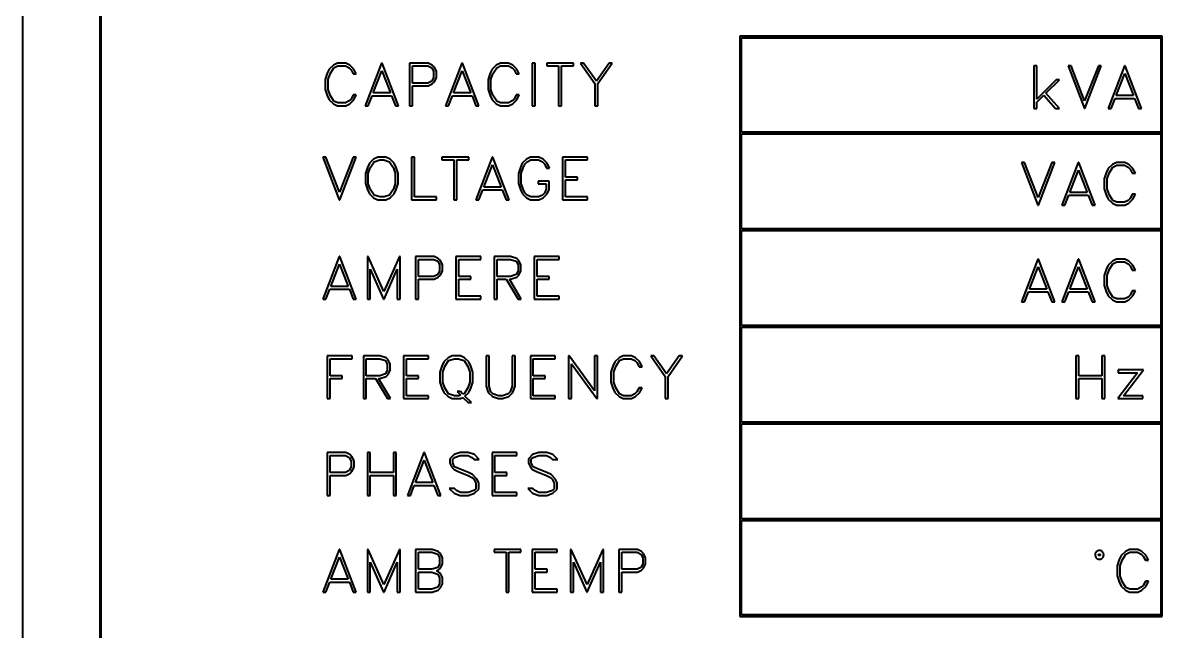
# Model space of a CAD drawing. Header units: millimetres. Extents: x 0 to 5945, y 0 to 4205.
# Drawn here: x 4812.4 to 4886.4, y 2011.7 to 2051.3 of the extents above; entities that cross this region are included whole.
import ezdxf

# ---------------------------------------------------------------- set-up
doc = ezdxf.new("R2010")
doc.units = ezdxf.units.MM
doc.header["$LTSCALE"] = 5
doc.layers.add('가시적인 것(ISO)', color=3, linetype='Continuous', lineweight=40)

msp = doc.modelspace()

# ---------------------------------------------------------------- linework, layer by layer
at = {"layer": '가시적인 것(ISO)'}
for p, q in [((4812.374, 1972.126), (4812.374, 2092.126)), ((4817.374, 2083.731), (4817.374, 1980.521)), ((4817.474, 1980.62), (4817.474, 2083.632)), ((4858.986, 2050.375), (4858.986, 2012.654)), ((4886.439, 2050.375), (4858.986, 2050.375)), ((4859.086, 2044.138), (4859.086, 2050.275)), ((4859.086, 2050.275), (4886.339, 2050.275)), ((4886.339, 2050.275), (4886.339, 2044.138)), ((4886.439, 2012.654), (4886.439, 2050.375)), ((4832.829, 2048.631), (4832.56, 2048.497)), ((4833.363, 2048.631), (4832.829, 2048.631)), ((4833.634, 2048.497), (4833.363, 2048.631)), ((4835.695, 2048.631), (4834.631, 2045.849)), ((4835.734, 2048.631), (4835.695, 2048.631)), ((4836.795, 2045.849), (4835.734, 2048.631)), ((4838.723, 2048.631), (4837.52, 2048.631)), ((4837.52, 2048.631), (4837.52, 2045.849)), ((4838.995, 2048.497), (4838.723, 2048.631)), ((4840.923, 2048.631), (4839.86, 2045.849)), ((4840.962, 2048.631), (4840.923, 2048.631)), ((4842.024, 2045.849), (4840.962, 2048.631)), ((4843.419, 2048.631), (4843.15, 2048.497)), ((4843.952, 2048.631), (4843.419, 2048.631)), ((4844.224, 2048.497), (4843.952, 2048.631)), ((4845.684, 2048.631), (4845.495, 2048.631)), ((4845.495, 2048.631), (4845.495, 2045.849)), ((4845.684, 2045.849), (4845.684, 2048.631)), ((4848.171, 2048.631), (4846.429, 2048.631)), ((4846.429, 2048.631), (4846.429, 2048.442)), ((4848.171, 2048.442), (4848.171, 2048.631)), ((4848.829, 2048.631), (4848.627, 2048.631)), ((4848.627, 2048.631), (4849.561, 2047.293)), ((4849.657, 2047.451), (4848.829, 2048.631)), ((4850.483, 2048.631), (4849.657, 2047.451)), ((4849.75, 2047.293), (4850.685, 2048.631)), ((4850.685, 2048.631), (4850.483, 2048.631)), ((4832.164, 2047.964), (4832.029, 2047.567)), ((4832.293, 2048.233), (4832.164, 2047.964)), ((4832.218, 2047.56), (4832.345, 2047.938)), ((4832.56, 2048.497), (4832.293, 2048.233)), ((4832.345, 2047.938), (4832.596, 2048.321)), ((4832.596, 2048.321), (4832.845, 2048.442)), ((4832.845, 2048.442), (4833.35, 2048.442)), ((4833.35, 2048.442), (4833.595, 2048.316)), ((4833.595, 2048.316), (4833.72, 2048.194)), ((4833.901, 2048.23), (4833.634, 2048.497)), ((4833.72, 2048.194), (4833.857, 2047.922)), ((4833.857, 2047.922), (4834.054, 2047.922)), ((4834.054, 2047.922), (4833.901, 2048.23)), ((4835.151, 2046.685), (4835.713, 2048.129)), ((4835.713, 2048.129), (4836.275, 2046.685)), ((4837.709, 2047.335), (4837.709, 2048.442)), ((4837.709, 2048.442), (4838.708, 2048.442)), ((4838.708, 2048.442), (4838.954, 2048.321)), ((4838.954, 2048.321), (4839.075, 2048.075)), ((4839.132, 2048.362), (4838.995, 2048.497)), ((4839.075, 2048.075), (4839.075, 2047.702)), ((4839.264, 2048.09), (4839.132, 2048.362)), ((4839.264, 2047.687), (4839.264, 2048.09)), ((4840.38, 2046.685), (4840.942, 2048.129)), ((4840.942, 2048.129), (4841.503, 2046.685)), ((4842.754, 2047.964), (4842.619, 2047.567)), ((4842.883, 2048.233), (4842.754, 2047.964)), ((4842.808, 2047.56), (4842.935, 2047.938)), ((4843.15, 2048.497), (4842.883, 2048.233)), ((4842.935, 2047.938), (4843.186, 2048.321)), ((4843.186, 2048.321), (4843.434, 2048.442)), ((4843.434, 2048.442), (4843.939, 2048.442)), ((4843.939, 2048.442), (4844.185, 2048.316)), ((4844.185, 2048.316), (4844.309, 2048.194)), ((4844.49, 2048.23), (4844.224, 2048.497)), ((4844.309, 2048.194), (4844.446, 2047.922)), ((4844.446, 2047.922), (4844.643, 2047.922)), ((4844.643, 2047.922), (4844.49, 2048.23)), ((4846.429, 2048.442), (4847.206, 2048.442)), ((4847.206, 2048.442), (4847.206, 2045.849)), ((4847.395, 2045.849), (4847.395, 2048.442)), ((4847.395, 2048.442), (4848.171, 2048.442)), ((4878.292, 2048.458), (4878.103, 2048.458)), ((4878.103, 2048.458), (4878.103, 2045.676)), ((4878.292, 2046.294), (4878.292, 2048.458)), ((4880.51, 2048.458), (4880.316, 2048.458)), ((4880.316, 2048.458), (4881.38, 2045.676)), ((4881.398, 2046.175), (4880.51, 2048.458)), ((4882.288, 2048.458), (4881.398, 2046.175)), ((4881.419, 2045.676), (4882.48, 2048.458)), ((4882.48, 2048.458), (4882.288, 2048.458)), ((4883.994, 2048.458), (4882.93, 2045.676)), ((4883.451, 2046.512), (4884.012, 2047.956)), ((4884.033, 2048.458), (4883.994, 2048.458)), ((4884.012, 2047.956), (4884.574, 2046.512)), ((4885.094, 2045.676), (4884.033, 2048.458)), ((4832.029, 2047.567), (4832.029, 2046.913)), ((4832.218, 2046.92), (4832.218, 2047.56)), ((4838.708, 2047.335), (4837.709, 2047.335)), ((4838.954, 2047.456), (4838.708, 2047.335)), ((4838.723, 2047.146), (4838.995, 2047.28)), ((4839.075, 2047.702), (4838.954, 2047.456)), ((4838.995, 2047.28), (4839.132, 2047.415)), ((4839.132, 2047.415), (4839.264, 2047.687)), ((4842.619, 2047.567), (4842.619, 2046.913)), ((4842.808, 2046.92), (4842.808, 2047.56)), ((4849.561, 2047.293), (4849.561, 2045.849)), ((4849.75, 2045.849), (4849.75, 2047.293)), ((4879.547, 2047.55), (4878.292, 2046.294)), ((4878.882, 2046.672), (4879.759, 2047.55)), ((4879.759, 2047.55), (4879.547, 2047.55)), ((4832.029, 2046.913), (4832.164, 2046.517)), ((4832.164, 2046.517), (4832.293, 2046.247)), ((4832.345, 2046.542), (4832.218, 2046.92)), ((4832.596, 2046.162), (4832.345, 2046.542)), ((4833.857, 2046.558), (4833.72, 2046.286)), ((4834.054, 2046.558), (4833.857, 2046.558)), ((4833.901, 2046.25), (4834.054, 2046.558)), ((4834.825, 2045.849), (4835.081, 2046.496)), ((4835.081, 2046.496), (4836.347, 2046.496)), ((4836.275, 2046.685), (4835.151, 2046.685)), ((4836.347, 2046.496), (4836.603, 2045.849)), ((4837.709, 2045.849), (4837.709, 2047.146)), ((4837.709, 2047.146), (4838.723, 2047.146)), ((4840.054, 2045.849), (4840.31, 2046.496)), ((4840.31, 2046.496), (4841.576, 2046.496)), ((4841.503, 2046.685), (4840.38, 2046.685)), ((4841.576, 2046.496), (4841.832, 2045.849)), ((4842.619, 2046.913), (4842.754, 2046.517)), ((4842.754, 2046.517), (4842.883, 2046.247)), ((4842.935, 2046.542), (4842.808, 2046.92)), ((4843.186, 2046.162), (4842.935, 2046.542)), ((4844.446, 2046.558), (4844.309, 2046.286)), ((4844.643, 2046.558), (4844.446, 2046.558)), ((4844.49, 2046.25), (4844.643, 2046.558)), ((4878.292, 2046.082), (4878.75, 2046.543)), ((4878.75, 2046.543), (4879.503, 2045.676)), ((4879.754, 2045.676), (4878.882, 2046.672)), ((4884.574, 2046.512), (4883.451, 2046.512)), ((4832.293, 2046.247), (4832.56, 2045.983)), ((4832.56, 2045.983), (4832.829, 2045.849)), ((4832.845, 2046.038), (4832.596, 2046.162)), ((4832.829, 2045.849), (4833.363, 2045.849)), ((4833.35, 2046.038), (4832.845, 2046.038)), ((4833.595, 2046.165), (4833.35, 2046.038)), ((4833.363, 2045.849), (4833.634, 2045.983)), ((4833.72, 2046.286), (4833.595, 2046.165)), ((4833.634, 2045.983), (4833.901, 2046.25)), ((4834.631, 2045.849), (4834.825, 2045.849)), ((4836.603, 2045.849), (4836.795, 2045.849)), ((4837.52, 2045.849), (4837.709, 2045.849)), ((4839.86, 2045.849), (4840.054, 2045.849)), ((4841.832, 2045.849), (4842.024, 2045.849)), ((4842.883, 2046.247), (4843.15, 2045.983)), ((4843.15, 2045.983), (4843.419, 2045.849)), ((4843.434, 2046.038), (4843.186, 2046.162)), ((4843.419, 2045.849), (4843.952, 2045.849)), ((4843.939, 2046.038), (4843.434, 2046.038)), ((4844.185, 2046.165), (4843.939, 2046.038)), ((4843.952, 2045.849), (4844.224, 2045.983)), ((4844.309, 2046.286), (4844.185, 2046.165)), ((4844.224, 2045.983), (4844.49, 2046.25)), ((4845.495, 2045.849), (4845.684, 2045.849)), ((4847.206, 2045.849), (4847.395, 2045.849)), ((4849.561, 2045.849), (4849.75, 2045.849)), ((4878.103, 2045.676), (4878.292, 2045.676)), ((4878.292, 2045.676), (4878.292, 2046.082)), ((4879.503, 2045.676), (4879.754, 2045.676)), ((4881.38, 2045.676), (4881.419, 2045.676)), ((4882.93, 2045.676), (4883.124, 2045.676)), ((4883.124, 2045.676), (4883.381, 2046.323)), ((4883.381, 2046.323), (4884.646, 2046.323)), ((4884.646, 2046.323), (4884.903, 2045.676)), ((4884.903, 2045.676), (4885.094, 2045.676)), ((4886.339, 2044.138), (4859.086, 2044.138)), ((4859.086, 2037.851), (4859.086, 2044.038)), ((4859.086, 2044.038), (4886.339, 2044.038)), ((4886.339, 2044.038), (4886.339, 2037.851)), ((4832.079, 2042.517), (4831.885, 2042.517)), ((4831.885, 2042.517), (4832.948, 2039.735)), ((4832.966, 2040.234), (4832.079, 2042.517)), ((4833.857, 2042.517), (4832.966, 2040.234)), ((4832.987, 2039.735), (4834.048, 2042.517)), ((4834.048, 2042.517), (4833.857, 2042.517)), ((4834.905, 2042.119), (4834.778, 2041.85)), ((4835.174, 2042.383), (4834.905, 2042.119)), ((4834.96, 2041.824), (4835.211, 2042.202)), ((4835.444, 2042.517), (4835.174, 2042.383)), ((4835.211, 2042.202), (4835.586, 2042.329)), ((4835.977, 2042.517), (4835.444, 2042.517)), ((4835.586, 2042.329), (4835.837, 2042.329)), ((4835.837, 2042.329), (4836.212, 2042.202)), ((4836.249, 2042.383), (4835.977, 2042.517)), ((4836.212, 2042.202), (4836.466, 2041.824)), ((4836.515, 2042.119), (4836.249, 2042.383)), ((4836.645, 2041.85), (4836.515, 2042.119)), ((4837.838, 2042.517), (4837.649, 2042.517)), ((4837.649, 2042.517), (4837.649, 2039.735)), ((4837.838, 2039.924), (4837.838, 2042.517)), ((4841.361, 2042.517), (4839.619, 2042.517)), ((4839.619, 2042.517), (4839.619, 2042.329)), ((4839.619, 2042.329), (4840.395, 2042.329)), ((4840.395, 2042.329), (4840.395, 2039.735)), ((4840.584, 2039.735), (4840.584, 2042.329)), ((4840.584, 2042.329), (4841.361, 2042.329)), ((4841.361, 2042.329), (4841.361, 2042.517)), ((4842.891, 2042.517), (4841.827, 2039.735)), ((4842.347, 2040.571), (4842.909, 2042.015)), ((4842.93, 2042.517), (4842.891, 2042.517)), ((4842.909, 2042.015), (4843.471, 2040.571)), ((4843.991, 2039.735), (4842.93, 2042.517)), ((4844.827, 2042.119), (4844.721, 2041.85)), ((4845.117, 2042.383), (4844.827, 2042.119)), ((4844.902, 2041.829), (4845.031, 2042.08)), ((4845.031, 2042.08), (4845.153, 2042.202)), ((4845.386, 2042.517), (4845.117, 2042.383)), ((4845.153, 2042.202), (4845.402, 2042.329)), ((4845.919, 2042.517), (4845.386, 2042.517)), ((4845.402, 2042.329), (4845.906, 2042.329)), ((4845.906, 2042.329), (4846.152, 2042.202)), ((4846.191, 2042.383), (4845.919, 2042.517)), ((4846.152, 2042.202), (4846.276, 2042.08)), ((4846.458, 2042.116), (4846.191, 2042.383)), ((4846.276, 2042.08), (4846.414, 2041.808)), ((4846.61, 2041.808), (4846.458, 2042.116)), ((4847.462, 2042.517), (4847.462, 2039.735)), ((4849.077, 2042.517), (4847.462, 2042.517)), ((4847.651, 2041.221), (4847.651, 2042.329)), ((4847.651, 2042.329), (4849.077, 2042.329)), ((4849.077, 2042.329), (4849.077, 2042.517)), ((4877.488, 2042.172), (4877.294, 2042.172)), ((4877.294, 2042.172), (4878.358, 2039.389)), ((4878.376, 2039.889), (4877.488, 2042.172)), ((4879.267, 2042.172), (4878.376, 2039.889)), ((4878.397, 2039.389), (4879.458, 2042.172)), ((4879.458, 2042.172), (4879.267, 2042.172)), ((4880.973, 2042.172), (4879.909, 2039.389)), ((4881.011, 2042.172), (4880.973, 2042.172)), ((4882.073, 2039.389), (4881.011, 2042.172)), ((4883.199, 2042.037), (4882.932, 2041.773)), ((4883.468, 2042.172), (4883.199, 2042.037)), ((4883.235, 2041.861), (4883.483, 2041.983)), ((4884.001, 2042.172), (4883.468, 2042.172)), ((4883.483, 2041.983), (4883.988, 2041.983)), ((4883.988, 2041.983), (4884.234, 2041.856)), ((4884.273, 2042.037), (4884.001, 2042.172)), ((4884.539, 2041.77), (4884.273, 2042.037)), ((4834.778, 2041.85), (4834.644, 2041.454)), ((4834.644, 2041.454), (4834.644, 2040.799)), ((4834.833, 2041.446), (4834.96, 2041.824)), ((4834.833, 2040.806), (4834.833, 2041.446)), ((4836.466, 2041.824), (4836.59, 2041.446)), ((4836.59, 2041.446), (4836.59, 2040.806)), ((4836.779, 2041.454), (4836.645, 2041.85)), ((4836.779, 2040.799), (4836.779, 2041.454)), ((4844.721, 2041.85), (4844.586, 2041.454)), ((4844.586, 2041.454), (4844.586, 2040.799)), ((4844.775, 2041.446), (4844.902, 2041.829)), ((4844.775, 2040.806), (4844.775, 2041.446)), ((4846.414, 2041.808), (4846.61, 2041.808)), ((4880.429, 2040.225), (4880.991, 2041.669)), ((4880.991, 2041.669), (4881.552, 2040.225)), ((4882.803, 2041.504), (4882.668, 2041.108)), ((4882.932, 2041.773), (4882.803, 2041.504)), ((4882.857, 2041.1), (4882.984, 2041.478)), ((4882.984, 2041.478), (4883.235, 2041.861)), ((4884.234, 2041.856), (4884.358, 2041.734)), ((4884.358, 2041.734), (4884.495, 2041.462)), ((4884.495, 2041.462), (4884.692, 2041.462)), ((4884.692, 2041.462), (4884.539, 2041.77)), ((4834.644, 2040.799), (4834.778, 2040.403)), ((4834.96, 2040.429), (4834.833, 2040.806)), ((4836.59, 2040.806), (4836.466, 2040.429)), ((4836.645, 2040.403), (4836.779, 2040.799)), ((4843.471, 2040.571), (4842.347, 2040.571)), ((4844.586, 2040.799), (4844.721, 2040.403)), ((4844.902, 2040.423), (4844.775, 2040.806)), ((4846.592, 2040.962), (4845.883, 2040.962)), ((4845.883, 2040.962), (4845.883, 2040.773)), ((4845.883, 2040.773), (4846.403, 2040.773)), ((4846.403, 2040.773), (4846.403, 2040.421)), ((4846.592, 2040.405), (4846.592, 2040.962)), ((4848.427, 2041.221), (4847.651, 2041.221)), ((4847.651, 2039.924), (4847.651, 2041.032)), ((4847.651, 2041.032), (4848.427, 2041.032)), ((4848.427, 2041.032), (4848.427, 2041.221)), ((4882.668, 2041.108), (4882.668, 2040.453)), ((4882.857, 2040.461), (4882.857, 2041.1)), ((4834.778, 2040.403), (4834.905, 2040.133)), ((4834.905, 2040.133), (4835.174, 2039.869)), ((4835.211, 2040.051), (4834.96, 2040.429)), ((4835.174, 2039.869), (4835.444, 2039.735)), ((4835.586, 2039.924), (4835.211, 2040.051)), ((4835.868, 2039.924), (4835.586, 2039.924)), ((4836.212, 2040.051), (4835.868, 2039.924)), ((4835.977, 2039.735), (4836.249, 2039.869)), ((4836.466, 2040.429), (4836.212, 2040.051)), ((4836.249, 2039.869), (4836.515, 2040.133)), ((4836.515, 2040.133), (4836.645, 2040.403)), ((4839.264, 2039.924), (4837.838, 2039.924)), ((4839.264, 2039.735), (4839.264, 2039.924)), ((4842.021, 2039.735), (4842.277, 2040.382)), ((4842.277, 2040.382), (4843.543, 2040.382)), ((4843.543, 2040.382), (4843.799, 2039.735)), ((4844.721, 2040.403), (4844.848, 2040.133)), ((4844.848, 2040.133), (4845.117, 2039.869)), ((4845.031, 2040.172), (4844.902, 2040.423)), ((4845.153, 2040.051), (4845.031, 2040.172)), ((4845.117, 2039.869), (4845.386, 2039.735)), ((4845.404, 2039.924), (4845.153, 2040.051)), ((4845.906, 2039.924), (4845.404, 2039.924)), ((4846.155, 2040.051), (4845.906, 2039.924)), ((4845.922, 2039.735), (4846.191, 2039.869)), ((4846.276, 2040.175), (4846.155, 2040.051)), ((4846.191, 2039.869), (4846.458, 2040.136)), ((4846.403, 2040.421), (4846.276, 2040.175)), ((4846.458, 2040.136), (4846.592, 2040.405)), ((4849.077, 2039.924), (4847.651, 2039.924)), ((4849.077, 2039.735), (4849.077, 2039.924)), ((4880.103, 2039.389), (4880.359, 2040.036)), ((4880.359, 2040.036), (4881.625, 2040.036)), ((4881.552, 2040.225), (4880.429, 2040.225)), ((4881.625, 2040.036), (4881.881, 2039.389)), ((4882.668, 2040.453), (4882.803, 2040.057)), ((4882.803, 2040.057), (4882.932, 2039.788)), ((4882.984, 2040.083), (4882.857, 2040.461)), ((4882.932, 2039.788), (4883.199, 2039.524)), ((4883.235, 2039.702), (4882.984, 2040.083)), ((4884.358, 2039.826), (4884.234, 2039.705)), ((4884.273, 2039.524), (4884.539, 2039.79)), ((4884.495, 2040.098), (4884.358, 2039.826)), ((4884.692, 2040.098), (4884.495, 2040.098)), ((4884.539, 2039.79), (4884.692, 2040.098)), ((4832.948, 2039.735), (4832.987, 2039.735)), ((4835.444, 2039.735), (4835.977, 2039.735)), ((4837.649, 2039.735), (4839.264, 2039.735)), ((4840.395, 2039.735), (4840.584, 2039.735)), ((4841.827, 2039.735), (4842.021, 2039.735)), ((4843.799, 2039.735), (4843.991, 2039.735)), ((4845.386, 2039.735), (4845.922, 2039.735)), ((4847.462, 2039.735), (4849.077, 2039.735)), ((4878.358, 2039.389), (4878.397, 2039.389)), ((4879.909, 2039.389), (4880.103, 2039.389)), ((4881.881, 2039.389), (4882.073, 2039.389)), ((4883.199, 2039.524), (4883.468, 2039.389)), ((4883.483, 2039.578), (4883.235, 2039.702)), ((4883.468, 2039.389), (4884.001, 2039.389)), ((4883.988, 2039.578), (4883.483, 2039.578)), ((4884.234, 2039.705), (4883.988, 2039.578)), ((4884.001, 2039.389), (4884.273, 2039.524)), ((4886.339, 2037.851), (4859.086, 2037.851)), ((4859.086, 2031.565), (4859.086, 2037.751)), ((4859.086, 2037.751), (4886.339, 2037.751)), ((4886.339, 2037.751), (4886.339, 2031.565)), ((4832.948, 2036.058), (4831.885, 2033.275)), ((4832.987, 2036.058), (4832.948, 2036.058)), ((4834.048, 2033.275), (4832.987, 2036.058)), ((4834.773, 2036.058), (4834.773, 2033.275)), ((4834.82, 2036.058), (4834.773, 2036.058)), ((4835.842, 2033.767), (4834.82, 2036.058)), ((4836.862, 2036.058), (4835.842, 2033.767)), ((4836.909, 2036.058), (4836.862, 2036.058)), ((4836.909, 2033.275), (4836.909, 2036.058)), ((4839.112, 2036.058), (4837.908, 2036.058)), ((4837.908, 2036.058), (4837.908, 2033.275)), ((4839.383, 2035.923), (4839.112, 2036.058)), ((4840.522, 2036.058), (4840.522, 2033.275)), ((4842.137, 2036.058), (4840.522, 2036.058)), ((4842.137, 2035.869), (4842.137, 2036.058)), ((4844.081, 2036.058), (4843.01, 2036.058)), ((4843.01, 2036.058), (4843.01, 2033.275)), ((4844.48, 2035.923), (4844.081, 2036.058)), ((4847.239, 2036.058), (4845.624, 2036.058)), ((4845.624, 2036.058), (4845.624, 2033.275)), ((4847.239, 2035.869), (4847.239, 2036.058)), ((4832.405, 2034.111), (4832.966, 2035.556)), ((4832.966, 2035.556), (4833.528, 2034.111)), ((4838.097, 2034.761), (4838.097, 2035.869)), ((4838.097, 2035.869), (4839.096, 2035.869)), ((4839.096, 2035.869), (4839.342, 2035.747)), ((4839.342, 2035.747), (4839.464, 2035.501)), ((4839.521, 2035.788), (4839.383, 2035.923)), ((4839.464, 2035.501), (4839.464, 2035.128)), ((4839.653, 2035.517), (4839.521, 2035.788)), ((4839.653, 2035.113), (4839.653, 2035.517)), ((4840.711, 2034.761), (4840.711, 2035.869)), ((4840.711, 2035.869), (4842.137, 2035.869)), ((4843.199, 2035.869), (4844.071, 2035.869)), ((4843.199, 2034.761), (4843.199, 2035.869)), ((4844.071, 2035.869), (4844.444, 2035.742)), ((4844.444, 2035.742), (4844.565, 2035.501)), ((4844.622, 2035.788), (4844.48, 2035.923)), ((4844.565, 2035.501), (4844.565, 2035.128)), ((4844.754, 2035.517), (4844.622, 2035.788)), ((4844.754, 2035.113), (4844.754, 2035.517)), ((4845.813, 2034.761), (4845.813, 2035.869)), ((4845.813, 2035.869), (4847.239, 2035.869)), ((4878.358, 2035.885), (4877.294, 2033.102)), ((4877.815, 2033.938), (4878.376, 2035.383)), ((4878.397, 2035.885), (4878.358, 2035.885)), ((4878.376, 2035.383), (4878.938, 2033.938)), ((4879.458, 2033.102), (4878.397, 2035.885)), ((4880.973, 2035.885), (4879.909, 2033.102)), ((4880.429, 2033.938), (4880.991, 2035.383)), ((4881.011, 2035.885), (4880.973, 2035.885)), ((4880.991, 2035.383), (4881.552, 2033.938)), ((4882.073, 2033.102), (4881.011, 2035.885)), ((4882.932, 2035.486), (4882.803, 2035.217)), ((4883.199, 2035.75), (4882.932, 2035.486)), ((4882.984, 2035.191), (4883.235, 2035.574)), ((4883.468, 2035.885), (4883.199, 2035.75)), ((4883.235, 2035.574), (4883.483, 2035.696)), ((4884.001, 2035.885), (4883.468, 2035.885)), ((4883.483, 2035.696), (4883.988, 2035.696)), ((4883.988, 2035.696), (4884.234, 2035.569)), ((4884.273, 2035.75), (4884.001, 2035.885)), ((4884.234, 2035.569), (4884.358, 2035.447)), ((4884.539, 2035.483), (4884.273, 2035.75)), ((4884.358, 2035.447), (4884.495, 2035.175)), ((4884.692, 2035.175), (4884.539, 2035.483)), ((4834.962, 2033.275), (4834.962, 2035.237)), ((4834.962, 2035.237), (4835.822, 2033.275)), ((4835.86, 2033.275), (4836.72, 2035.237)), ((4836.72, 2035.237), (4836.72, 2033.275)), ((4839.096, 2034.761), (4838.097, 2034.761)), ((4838.097, 2033.275), (4838.097, 2034.572)), ((4838.097, 2034.572), (4839.112, 2034.572)), ((4839.342, 2034.883), (4839.096, 2034.761)), ((4839.112, 2034.572), (4839.383, 2034.706)), ((4839.464, 2035.128), (4839.342, 2034.883)), ((4839.383, 2034.706), (4839.521, 2034.841)), ((4839.521, 2034.841), (4839.653, 2035.113)), ((4841.488, 2034.761), (4840.711, 2034.761)), ((4840.711, 2033.464), (4840.711, 2034.572)), ((4840.711, 2034.572), (4841.488, 2034.572)), ((4841.488, 2034.572), (4841.488, 2034.761)), ((4844.071, 2034.761), (4843.199, 2034.761)), ((4843.199, 2033.275), (4843.199, 2034.572)), ((4843.199, 2034.572), (4843.799, 2034.572)), ((4843.799, 2034.572), (4844.578, 2033.275)), ((4844.778, 2033.275), (4844.001, 2034.572)), ((4844.001, 2034.572), (4844.081, 2034.572)), ((4844.444, 2034.888), (4844.071, 2034.761)), ((4844.081, 2034.572), (4844.48, 2034.706)), ((4844.565, 2035.128), (4844.444, 2034.888)), ((4844.48, 2034.706), (4844.622, 2034.841)), ((4844.622, 2034.841), (4844.754, 2035.113)), ((4846.59, 2034.761), (4845.813, 2034.761)), ((4845.813, 2033.464), (4845.813, 2034.572)), ((4845.813, 2034.572), (4846.59, 2034.572)), ((4846.59, 2034.572), (4846.59, 2034.761)), ((4882.803, 2035.217), (4882.668, 2034.821)), ((4882.668, 2034.821), (4882.668, 2034.166)), ((4882.857, 2034.813), (4882.984, 2035.191)), ((4882.857, 2034.174), (4882.857, 2034.813)), ((4884.495, 2035.175), (4884.692, 2035.175)), ((4832.079, 2033.275), (4832.335, 2033.922)), ((4832.335, 2033.922), (4833.601, 2033.922)), ((4833.528, 2034.111), (4832.405, 2034.111)), ((4833.601, 2033.922), (4833.857, 2033.275)), ((4878.938, 2033.938), (4877.815, 2033.938)), ((4881.552, 2033.938), (4880.429, 2033.938)), ((4882.668, 2034.166), (4882.803, 2033.77)), ((4882.984, 2033.796), (4882.857, 2034.174)), ((4831.885, 2033.275), (4832.079, 2033.275)), ((4833.857, 2033.275), (4834.048, 2033.275)), ((4834.773, 2033.275), (4834.962, 2033.275)), ((4835.822, 2033.275), (4835.86, 2033.275)), ((4836.72, 2033.275), (4836.909, 2033.275)), ((4837.908, 2033.275), (4838.097, 2033.275)), ((4840.522, 2033.275), (4842.137, 2033.275)), ((4842.137, 2033.464), (4840.711, 2033.464)), ((4842.137, 2033.275), (4842.137, 2033.464)), ((4843.01, 2033.275), (4843.199, 2033.275)), ((4844.578, 2033.275), (4844.778, 2033.275)), ((4845.624, 2033.275), (4847.239, 2033.275)), ((4847.239, 2033.464), (4845.813, 2033.464)), ((4847.239, 2033.275), (4847.239, 2033.464)), ((4877.294, 2033.102), (4877.488, 2033.102)), ((4877.488, 2033.102), (4877.745, 2033.749)), ((4877.745, 2033.749), (4879.01, 2033.749)), ((4879.01, 2033.749), (4879.267, 2033.102)), ((4879.267, 2033.102), (4879.458, 2033.102)), ((4879.909, 2033.102), (4880.103, 2033.102)), ((4880.103, 2033.102), (4880.359, 2033.749)), ((4880.359, 2033.749), (4881.625, 2033.749)), ((4881.625, 2033.749), (4881.881, 2033.102)), ((4881.881, 2033.102), (4882.073, 2033.102)), ((4882.803, 2033.77), (4882.932, 2033.501)), ((4882.932, 2033.501), (4883.199, 2033.237)), ((4883.235, 2033.415), (4882.984, 2033.796)), ((4883.199, 2033.237), (4883.468, 2033.102)), ((4883.483, 2033.291), (4883.235, 2033.415)), ((4883.468, 2033.102), (4884.001, 2033.102)), ((4883.988, 2033.291), (4883.483, 2033.291)), ((4884.234, 2033.418), (4883.988, 2033.291)), ((4884.001, 2033.102), (4884.273, 2033.237)), ((4884.358, 2033.54), (4884.234, 2033.418)), ((4884.273, 2033.237), (4884.539, 2033.503)), ((4884.495, 2033.811), (4884.358, 2033.54)), ((4884.692, 2033.811), (4884.495, 2033.811)), ((4884.539, 2033.503), (4884.692, 2033.811)), ((4886.339, 2031.565), (4859.086, 2031.565)), ((4859.086, 2025.278), (4859.086, 2031.465)), ((4859.086, 2031.465), (4886.339, 2031.465)), ((4886.339, 2031.465), (4886.339, 2025.278)), ((4833.774, 2029.598), (4832.159, 2029.598)), ((4832.159, 2029.598), (4832.159, 2026.815)), ((4832.348, 2028.301), (4832.348, 2029.409)), ((4832.348, 2029.409), (4833.774, 2029.409)), ((4833.774, 2029.409), (4833.774, 2029.598)), ((4835.586, 2029.598), (4834.514, 2029.598)), ((4834.514, 2029.598), (4834.514, 2026.815)), ((4834.703, 2029.409), (4835.576, 2029.409)), ((4834.703, 2028.301), (4834.703, 2029.409)), ((4835.576, 2029.409), (4835.948, 2029.282)), ((4835.985, 2029.463), (4835.586, 2029.598)), ((4836.127, 2029.329), (4835.985, 2029.463)), ((4838.744, 2029.598), (4837.129, 2029.598)), ((4837.129, 2029.598), (4837.129, 2026.815)), ((4837.318, 2028.301), (4837.318, 2029.409)), ((4837.318, 2029.409), (4838.744, 2029.409)), ((4838.744, 2029.409), (4838.744, 2029.598)), ((4840.018, 2029.463), (4839.748, 2029.199)), ((4840.287, 2029.598), (4840.018, 2029.463)), ((4840.054, 2029.282), (4840.429, 2029.409)), ((4840.82, 2029.598), (4840.287, 2029.598)), ((4840.429, 2029.409), (4840.68, 2029.409)), ((4840.68, 2029.409), (4841.056, 2029.282)), ((4841.092, 2029.463), (4840.82, 2029.598)), ((4841.358, 2029.199), (4841.092, 2029.463)), ((4842.681, 2029.598), (4842.492, 2029.598)), ((4842.492, 2029.598), (4842.492, 2027.618)), ((4842.681, 2027.628), (4842.681, 2029.598)), ((4844.369, 2029.598), (4844.18, 2029.598)), ((4844.18, 2029.598), (4844.18, 2027.628)), ((4844.369, 2027.618), (4844.369, 2029.598)), ((4846.983, 2029.598), (4845.368, 2029.598)), ((4845.368, 2029.598), (4845.368, 2026.815)), ((4845.557, 2028.301), (4845.557, 2029.409)), ((4845.557, 2029.409), (4846.983, 2029.409)), ((4846.983, 2029.409), (4846.983, 2029.598)), ((4847.899, 2029.598), (4847.855, 2029.598)), ((4847.855, 2029.598), (4847.855, 2026.815)), ((4849.543, 2027.328), (4847.899, 2029.598)), ((4849.732, 2029.598), (4849.543, 2029.598)), ((4849.543, 2029.598), (4849.543, 2027.328)), ((4849.732, 2026.815), (4849.732, 2029.598)), ((4851.132, 2029.463), (4850.866, 2029.199)), ((4851.402, 2029.598), (4851.132, 2029.463)), ((4851.169, 2029.287), (4851.417, 2029.409)), ((4851.935, 2029.598), (4851.402, 2029.598)), ((4851.417, 2029.409), (4851.922, 2029.409)), ((4851.922, 2029.409), (4852.168, 2029.282)), ((4852.207, 2029.463), (4851.935, 2029.598)), ((4852.473, 2029.197), (4852.207, 2029.463)), ((4853.395, 2029.598), (4853.193, 2029.598)), ((4853.193, 2029.598), (4854.127, 2028.26)), ((4854.223, 2028.418), (4853.395, 2029.598)), ((4855.049, 2029.598), (4854.223, 2028.418)), ((4854.316, 2028.26), (4855.251, 2029.598)), ((4855.251, 2029.598), (4855.049, 2029.598)), ((4881.017, 2029.598), (4880.828, 2029.598)), ((4880.828, 2029.598), (4880.828, 2026.815)), ((4881.017, 2028.301), (4881.017, 2029.598)), ((4882.705, 2029.598), (4882.516, 2029.598)), ((4882.516, 2029.598), (4882.516, 2028.301)), ((4882.705, 2026.815), (4882.705, 2029.598)), ((4835.948, 2029.282), (4836.07, 2029.041)), ((4836.07, 2028.669), (4835.948, 2028.428)), ((4836.07, 2029.041), (4836.07, 2028.669)), ((4836.259, 2029.057), (4836.127, 2029.329)), ((4836.127, 2028.381), (4836.259, 2028.653)), ((4836.259, 2028.653), (4836.259, 2029.057)), ((4839.621, 2028.93), (4839.487, 2028.534)), ((4839.748, 2029.199), (4839.621, 2028.93)), ((4839.676, 2028.526), (4839.803, 2028.904)), ((4839.803, 2028.904), (4840.054, 2029.282)), ((4841.056, 2029.282), (4841.309, 2028.904)), ((4841.309, 2028.904), (4841.433, 2028.526)), ((4841.488, 2028.93), (4841.358, 2029.199)), ((4841.622, 2028.534), (4841.488, 2028.93)), ((4848.044, 2029.085), (4849.688, 2026.815)), ((4848.044, 2026.815), (4848.044, 2029.085)), ((4850.736, 2028.93), (4850.602, 2028.534)), ((4850.866, 2029.199), (4850.736, 2028.93)), ((4850.791, 2028.526), (4850.918, 2028.904)), ((4850.918, 2028.904), (4851.169, 2029.287)), ((4852.168, 2029.282), (4852.292, 2029.16)), ((4852.292, 2029.16), (4852.429, 2028.889)), ((4852.429, 2028.889), (4852.626, 2028.889)), ((4852.626, 2028.889), (4852.473, 2029.197)), ((4885.218, 2028.689), (4883.574, 2028.689)), ((4883.574, 2028.689), (4883.574, 2028.5)), ((4883.924, 2027.004), (4885.218, 2028.689)), ((4833.124, 2028.301), (4832.348, 2028.301)), ((4832.348, 2026.815), (4832.348, 2028.112)), ((4832.348, 2028.112), (4833.124, 2028.112)), ((4833.124, 2028.112), (4833.124, 2028.301)), ((4835.576, 2028.301), (4834.703, 2028.301)), ((4834.703, 2026.815), (4834.703, 2028.112)), ((4834.703, 2028.112), (4835.304, 2028.112)), ((4835.304, 2028.112), (4836.083, 2026.815)), ((4836.282, 2026.815), (4835.506, 2028.112)), ((4835.506, 2028.112), (4835.586, 2028.112)), ((4835.948, 2028.428), (4835.576, 2028.301)), ((4835.586, 2028.112), (4835.985, 2028.247)), ((4835.985, 2028.247), (4836.127, 2028.381)), ((4838.094, 2028.301), (4837.318, 2028.301)), ((4837.318, 2027.004), (4837.318, 2028.112)), ((4837.318, 2028.112), (4838.094, 2028.112)), ((4838.094, 2028.112), (4838.094, 2028.301)), ((4839.487, 2028.534), (4839.487, 2027.879)), ((4839.676, 2027.887), (4839.676, 2028.526)), ((4841.433, 2028.526), (4841.433, 2027.887)), ((4841.622, 2027.879), (4841.622, 2028.534)), ((4846.333, 2028.301), (4845.557, 2028.301)), ((4845.557, 2027.004), (4845.557, 2028.112)), ((4845.557, 2028.112), (4846.333, 2028.112)), ((4846.333, 2028.112), (4846.333, 2028.301)), ((4850.602, 2028.534), (4850.602, 2027.879)), ((4850.791, 2027.887), (4850.791, 2028.526)), ((4854.127, 2028.26), (4854.127, 2026.815)), ((4854.316, 2026.815), (4854.316, 2028.26)), ((4882.516, 2028.301), (4881.017, 2028.301)), ((4881.017, 2026.815), (4881.017, 2028.112)), ((4881.017, 2028.112), (4882.516, 2028.112)), ((4882.516, 2028.112), (4882.516, 2026.815)), ((4884.84, 2028.5), (4883.546, 2026.815)), ((4883.574, 2028.5), (4884.84, 2028.5)), ((4839.487, 2027.879), (4839.621, 2027.483)), ((4839.621, 2027.483), (4839.748, 2027.214)), ((4839.803, 2027.509), (4839.676, 2027.887)), ((4839.748, 2027.214), (4840.018, 2026.95)), ((4840.054, 2027.131), (4839.803, 2027.509)), ((4840.825, 2027.266), (4840.615, 2027.266)), ((4840.615, 2027.266), (4840.828, 2027.048)), ((4840.986, 2027.105), (4840.825, 2027.266)), ((4841.309, 2027.509), (4841.056, 2027.131)), ((4841.115, 2026.976), (4841.358, 2027.216)), ((4841.433, 2027.887), (4841.309, 2027.509)), ((4841.358, 2027.216), (4841.488, 2027.483)), ((4841.488, 2027.483), (4841.622, 2027.879)), ((4842.492, 2027.618), (4842.624, 2027.219)), ((4842.624, 2027.219), (4842.896, 2026.95)), ((4842.808, 2027.25), (4842.681, 2027.628)), ((4842.924, 2027.131), (4842.808, 2027.25)), ((4844.053, 2027.25), (4843.934, 2027.131)), ((4843.965, 2026.95), (4844.234, 2027.219)), ((4844.18, 2027.628), (4844.053, 2027.25)), ((4844.234, 2027.219), (4844.369, 2027.618)), ((4850.602, 2027.879), (4850.736, 2027.483)), ((4850.736, 2027.483), (4850.866, 2027.214)), ((4850.918, 2027.509), (4850.791, 2027.887)), ((4850.866, 2027.214), (4851.132, 2026.95)), ((4851.169, 2027.128), (4850.918, 2027.509)), ((4852.292, 2027.253), (4852.168, 2027.131)), ((4852.207, 2026.95), (4852.473, 2027.216)), ((4852.429, 2027.524), (4852.292, 2027.253)), ((4852.626, 2027.524), (4852.429, 2027.524)), ((4852.473, 2027.216), (4852.626, 2027.524)), ((4832.159, 2026.815), (4832.348, 2026.815)), ((4834.514, 2026.815), (4834.703, 2026.815)), ((4836.083, 2026.815), (4836.282, 2026.815)), ((4837.129, 2026.815), (4838.744, 2026.815)), ((4838.744, 2027.004), (4837.318, 2027.004)), ((4838.744, 2026.815), (4838.744, 2027.004)), ((4840.018, 2026.95), (4840.287, 2026.815)), ((4840.429, 2027.004), (4840.054, 2027.131)), ((4840.287, 2026.815), (4840.82, 2026.815)), ((4840.711, 2027.004), (4840.429, 2027.004)), ((4840.828, 2027.048), (4840.711, 2027.004)), ((4840.82, 2026.815), (4840.98, 2026.895)), ((4840.98, 2026.895), (4841.322, 2026.559)), ((4841.056, 2027.131), (4840.986, 2027.105)), ((4841.534, 2026.559), (4841.115, 2026.976)), ((4841.322, 2026.559), (4841.534, 2026.559)), ((4842.896, 2026.95), (4843.297, 2026.815)), ((4843.305, 2027.004), (4842.924, 2027.131)), ((4843.297, 2026.815), (4843.564, 2026.815)), ((4843.556, 2027.004), (4843.305, 2027.004)), ((4843.934, 2027.131), (4843.556, 2027.004)), ((4843.564, 2026.815), (4843.965, 2026.95)), ((4845.368, 2026.815), (4846.983, 2026.815)), ((4846.983, 2027.004), (4845.557, 2027.004)), ((4846.983, 2026.815), (4846.983, 2027.004)), ((4847.855, 2026.815), (4848.044, 2026.815)), ((4849.688, 2026.815), (4849.732, 2026.815)), ((4851.132, 2026.95), (4851.402, 2026.815)), ((4851.417, 2027.004), (4851.169, 2027.128)), ((4851.402, 2026.815), (4851.935, 2026.815)), ((4851.922, 2027.004), (4851.417, 2027.004)), ((4852.168, 2027.131), (4851.922, 2027.004)), ((4851.935, 2026.815), (4852.207, 2026.95)), ((4854.127, 2026.815), (4854.316, 2026.815)), ((4880.828, 2026.815), (4881.017, 2026.815)), ((4882.516, 2026.815), (4882.705, 2026.815)), ((4883.546, 2026.815), (4885.189, 2026.815)), ((4885.189, 2027.004), (4883.924, 2027.004)), ((4885.189, 2026.815), (4885.189, 2027.004)), ((4886.339, 2025.278), (4859.086, 2025.278)), ((4859.086, 2018.991), (4859.086, 2025.178)), ((4859.086, 2025.178), (4886.339, 2025.178)), ((4886.339, 2025.178), (4886.339, 2018.991)), ((4833.363, 2023.304), (4832.159, 2023.304)), ((4832.159, 2023.304), (4832.159, 2020.521)), ((4832.348, 2023.115), (4833.347, 2023.115)), ((4832.348, 2022.007), (4832.348, 2023.115)), ((4833.347, 2023.115), (4833.593, 2022.993)), ((4833.634, 2023.169), (4833.363, 2023.304)), ((4833.593, 2022.993), (4833.715, 2022.747)), ((4833.772, 2023.035), (4833.634, 2023.169)), ((4833.715, 2022.747), (4833.715, 2022.374)), ((4833.904, 2022.763), (4833.772, 2023.035)), ((4833.904, 2022.359), (4833.904, 2022.763)), ((4834.962, 2023.304), (4834.773, 2023.304)), ((4834.773, 2023.304), (4834.773, 2020.521)), ((4834.962, 2022.007), (4834.962, 2023.304)), ((4836.65, 2023.304), (4836.461, 2023.304)), ((4836.461, 2023.304), (4836.461, 2022.007)), ((4836.65, 2020.521), (4836.65, 2023.304)), ((4838.439, 2023.304), (4837.375, 2020.521)), ((4837.895, 2021.357), (4838.457, 2022.802)), ((4838.477, 2023.304), (4838.439, 2023.304)), ((4838.457, 2022.802), (4839.018, 2021.357)), ((4839.539, 2020.521), (4838.477, 2023.304)), ((4840.408, 2023.169), (4840.134, 2022.897)), ((4840.134, 2022.897), (4840.134, 2022.618)), ((4840.32, 2022.871), (4840.437, 2022.988)), ((4840.32, 2022.631), (4840.32, 2022.871)), ((4840.807, 2023.304), (4840.408, 2023.169)), ((4840.437, 2022.988), (4840.815, 2023.115)), ((4841.335, 2023.304), (4840.807, 2023.304)), ((4840.815, 2023.115), (4841.322, 2023.115)), ((4841.322, 2023.115), (4841.571, 2022.988)), ((4841.734, 2023.169), (4841.335, 2023.304)), ((4841.571, 2022.988), (4841.708, 2022.853)), ((4841.708, 2022.853), (4842.049, 2022.853)), ((4842.049, 2022.853), (4841.734, 2023.169)), ((4844.493, 2023.304), (4842.878, 2023.304)), ((4842.878, 2023.304), (4842.878, 2020.521)), ((4843.067, 2022.007), (4843.067, 2023.115)), ((4843.067, 2023.115), (4844.493, 2023.115)), ((4844.493, 2023.115), (4844.493, 2023.304)), ((4845.51, 2023.169), (4845.236, 2022.897)), ((4845.236, 2022.897), (4845.236, 2022.618)), ((4845.422, 2022.871), (4845.539, 2022.988)), ((4845.422, 2022.631), (4845.422, 2022.871)), ((4845.909, 2023.304), (4845.51, 2023.169)), ((4845.539, 2022.988), (4845.917, 2023.115)), ((4846.437, 2023.304), (4845.909, 2023.304)), ((4845.917, 2023.115), (4846.424, 2023.115)), ((4846.424, 2023.115), (4846.673, 2022.988)), ((4846.836, 2023.169), (4846.437, 2023.304)), ((4846.673, 2022.988), (4846.81, 2022.853)), ((4846.81, 2022.853), (4847.151, 2022.853)), ((4847.151, 2022.853), (4846.836, 2023.169)), ((4833.347, 2022.007), (4832.348, 2022.007)), ((4833.593, 2022.129), (4833.347, 2022.007)), ((4833.715, 2022.374), (4833.593, 2022.129)), ((4833.634, 2021.953), (4833.772, 2022.087)), ((4833.772, 2022.087), (4833.904, 2022.359)), ((4836.461, 2022.007), (4834.962, 2022.007)), ((4840.134, 2022.618), (4840.269, 2022.349)), ((4840.269, 2022.349), (4840.406, 2022.211)), ((4840.445, 2022.387), (4840.32, 2022.631)), ((4840.406, 2022.211), (4840.67, 2022.082)), ((4840.693, 2022.263), (4840.445, 2022.387)), ((4840.67, 2022.082), (4841.314, 2021.823)), ((4841.343, 2022.002), (4840.693, 2022.263)), ((4841.607, 2021.875), (4841.343, 2022.002)), ((4843.843, 2022.007), (4843.067, 2022.007)), ((4843.843, 2021.818), (4843.843, 2022.007)), ((4845.236, 2022.618), (4845.371, 2022.349)), ((4845.371, 2022.349), (4845.508, 2022.211)), ((4845.547, 2022.387), (4845.422, 2022.631)), ((4845.508, 2022.211), (4845.772, 2022.082)), ((4845.795, 2022.263), (4845.547, 2022.387)), ((4845.772, 2022.082), (4846.416, 2021.823)), ((4846.445, 2022.002), (4845.795, 2022.263)), ((4846.709, 2021.875), (4846.445, 2022.002)), ((4832.348, 2020.521), (4832.348, 2021.818)), ((4832.348, 2021.818), (4833.363, 2021.818)), ((4833.363, 2021.818), (4833.634, 2021.953)), ((4834.962, 2020.521), (4834.962, 2021.818)), ((4834.962, 2021.818), (4836.461, 2021.818)), ((4836.461, 2021.818), (4836.461, 2020.521)), ((4839.018, 2021.357), (4837.895, 2021.357)), ((4841.314, 2021.823), (4841.571, 2021.691)), ((4841.571, 2021.691), (4841.692, 2021.572)), ((4841.876, 2021.606), (4841.607, 2021.875)), ((4841.692, 2021.572), (4841.819, 2021.321)), ((4841.819, 2021.321), (4841.819, 2020.953)), ((4842.008, 2021.336), (4841.876, 2021.606)), ((4842.008, 2020.927), (4842.008, 2021.336)), ((4843.067, 2020.71), (4843.067, 2021.818)), ((4843.067, 2021.818), (4843.843, 2021.818)), ((4846.416, 2021.823), (4846.673, 2021.691)), ((4846.673, 2021.691), (4846.794, 2021.572)), ((4846.978, 2021.606), (4846.709, 2021.875)), ((4846.794, 2021.572), (4846.921, 2021.321)), ((4846.921, 2021.321), (4846.921, 2020.953)), ((4847.11, 2021.336), (4846.978, 2021.606)), ((4847.11, 2020.927), (4847.11, 2021.336)), ((4832.159, 2020.521), (4832.348, 2020.521)), ((4834.773, 2020.521), (4834.962, 2020.521)), ((4836.461, 2020.521), (4836.65, 2020.521)), ((4837.375, 2020.521), (4837.569, 2020.521)), ((4837.569, 2020.521), (4837.825, 2021.168)), ((4837.825, 2021.168), (4839.091, 2021.168)), ((4839.091, 2021.168), (4839.347, 2020.521)), ((4839.347, 2020.521), (4839.539, 2020.521)), ((4840.434, 2020.971), (4840.093, 2020.971)), ((4840.093, 2020.971), (4840.408, 2020.656)), ((4840.408, 2020.656), (4840.807, 2020.521)), ((4840.571, 2020.837), (4840.434, 2020.971)), ((4840.82, 2020.71), (4840.571, 2020.837)), ((4840.807, 2020.521), (4841.335, 2020.521)), ((4841.325, 2020.71), (4840.82, 2020.71)), ((4841.703, 2020.837), (4841.325, 2020.71)), ((4841.335, 2020.521), (4841.734, 2020.656)), ((4841.819, 2020.953), (4841.703, 2020.837)), ((4841.734, 2020.656), (4842.008, 2020.927)), ((4842.878, 2020.521), (4844.493, 2020.521)), ((4844.493, 2020.71), (4843.067, 2020.71)), ((4844.493, 2020.521), (4844.493, 2020.71)), ((4845.536, 2020.971), (4845.194, 2020.971)), ((4845.194, 2020.971), (4845.51, 2020.656)), ((4845.51, 2020.656), (4845.909, 2020.521)), ((4845.673, 2020.837), (4845.536, 2020.971)), ((4845.922, 2020.71), (4845.673, 2020.837)), ((4845.909, 2020.521), (4846.437, 2020.521)), ((4846.427, 2020.71), (4845.922, 2020.71)), ((4846.805, 2020.837), (4846.427, 2020.71)), ((4846.437, 2020.521), (4846.836, 2020.656)), ((4846.921, 2020.953), (4846.805, 2020.837)), ((4846.836, 2020.656), (4847.11, 2020.927)), ((4886.339, 2018.991), (4859.086, 2018.991)), ((4859.086, 2012.754), (4859.086, 2018.891)), ((4859.086, 2018.891), (4886.339, 2018.891)), ((4886.339, 2018.891), (4886.339, 2012.754)), ((4832.948, 2017.01), (4831.885, 2014.227)), ((4832.987, 2017.01), (4832.948, 2017.01)), ((4834.048, 2014.227), (4832.987, 2017.01)), ((4834.773, 2017.01), (4834.773, 2014.227)), ((4834.82, 2017.01), (4834.773, 2017.01)), ((4835.842, 2014.719), (4834.82, 2017.01)), ((4836.862, 2017.01), (4835.842, 2014.719)), ((4836.909, 2017.01), (4836.862, 2017.01)), ((4836.909, 2014.227), (4836.909, 2017.01)), ((4838.98, 2017.01), (4837.908, 2017.01)), ((4837.908, 2017.01), (4837.908, 2014.227)), ((4838.097, 2015.713), (4838.097, 2016.821)), ((4838.097, 2016.821), (4838.969, 2016.821)), ((4838.969, 2016.821), (4839.342, 2016.694)), ((4839.378, 2016.875), (4838.98, 2017.01)), ((4839.521, 2016.74), (4839.378, 2016.875)), ((4843.012, 2017.01), (4843.012, 2016.821)), ((4844.754, 2017.01), (4843.012, 2017.01)), ((4843.012, 2016.821), (4843.789, 2016.821)), ((4843.789, 2016.821), (4843.789, 2014.227)), ((4843.978, 2014.227), (4843.978, 2016.821)), ((4843.978, 2016.821), (4844.754, 2016.821)), ((4844.754, 2016.821), (4844.754, 2017.01)), ((4845.495, 2017.01), (4845.495, 2014.227)), ((4847.11, 2017.01), (4845.495, 2017.01)), ((4845.684, 2015.713), (4845.684, 2016.821)), ((4845.684, 2016.821), (4847.11, 2016.821)), ((4847.11, 2016.821), (4847.11, 2017.01)), ((4847.982, 2017.01), (4847.982, 2014.227)), ((4848.029, 2017.01), (4847.982, 2017.01)), ((4849.051, 2014.719), (4848.029, 2017.01)), ((4850.071, 2017.01), (4849.051, 2014.719)), ((4850.118, 2017.01), (4850.071, 2017.01)), ((4850.118, 2014.227), (4850.118, 2017.01)), ((4852.321, 2017.01), (4851.117, 2017.01)), ((4851.117, 2017.01), (4851.117, 2014.227)), ((4851.306, 2015.713), (4851.306, 2016.821)), ((4851.306, 2016.821), (4852.305, 2016.821)), ((4852.305, 2016.821), (4852.551, 2016.699)), ((4852.592, 2016.875), (4852.321, 2017.01)), ((4852.73, 2016.74), (4852.592, 2016.875)), ((4884.045, 2016.875), (4883.778, 2016.611)), ((4884.314, 2017.01), (4884.045, 2016.875)), ((4884.081, 2016.699), (4884.33, 2016.821)), ((4884.847, 2017.01), (4884.314, 2017.01)), ((4884.33, 2016.821), (4884.835, 2016.821)), ((4884.835, 2016.821), (4885.08, 2016.694)), ((4885.119, 2016.875), (4884.847, 2017.01)), ((4885.386, 2016.608), (4885.119, 2016.875)), ((4832.405, 2015.063), (4832.966, 2016.507)), ((4832.966, 2016.507), (4833.528, 2015.063)), ((4834.962, 2014.227), (4834.962, 2016.189)), ((4834.962, 2016.189), (4835.822, 2014.227)), ((4835.86, 2014.227), (4836.72, 2016.189)), ((4836.72, 2016.189), (4836.72, 2014.227)), ((4839.342, 2016.694), (4839.464, 2016.453)), ((4839.464, 2016.08), (4839.342, 2015.84)), ((4839.464, 2016.453), (4839.464, 2016.08)), ((4839.653, 2016.469), (4839.521, 2016.74)), ((4839.521, 2015.793), (4839.653, 2016.065)), ((4839.653, 2016.065), (4839.653, 2016.469)), ((4848.171, 2014.227), (4848.171, 2016.189)), ((4848.171, 2016.189), (4849.031, 2014.227)), ((4849.069, 2014.227), (4849.929, 2016.189)), ((4849.929, 2016.189), (4849.929, 2014.227)), ((4852.551, 2016.699), (4852.673, 2016.453)), ((4852.673, 2016.08), (4852.551, 2015.834)), ((4852.673, 2016.453), (4852.673, 2016.08)), ((4852.862, 2016.469), (4852.73, 2016.74)), ((4852.73, 2015.793), (4852.862, 2016.065)), ((4852.862, 2016.065), (4852.862, 2016.469)), ((4883.649, 2016.342), (4883.514, 2015.946)), ((4883.778, 2016.611), (4883.649, 2016.342)), ((4883.703, 2015.938), (4883.83, 2016.316)), ((4883.83, 2016.316), (4884.081, 2016.699)), ((4885.08, 2016.694), (4885.205, 2016.572)), ((4885.205, 2016.572), (4885.342, 2016.3)), ((4885.342, 2016.3), (4885.539, 2016.3)), ((4885.539, 2016.3), (4885.386, 2016.608)), ((4838.969, 2015.713), (4838.097, 2015.713)), ((4838.097, 2014.416), (4838.097, 2015.524)), ((4838.097, 2015.524), (4838.969, 2015.524)), ((4839.342, 2015.84), (4838.969, 2015.713)), ((4838.969, 2015.524), (4839.342, 2015.397)), ((4839.264, 2015.62), (4839.378, 2015.658)), ((4839.378, 2015.581), (4839.264, 2015.62)), ((4839.342, 2015.397), (4839.464, 2015.156)), ((4839.378, 2015.658), (4839.521, 2015.793)), ((4839.521, 2015.444), (4839.378, 2015.581)), ((4839.653, 2015.172), (4839.521, 2015.444)), ((4846.46, 2015.713), (4845.684, 2015.713)), ((4845.684, 2014.416), (4845.684, 2015.524)), ((4845.684, 2015.524), (4846.46, 2015.524)), ((4846.46, 2015.524), (4846.46, 2015.713)), ((4852.305, 2015.713), (4851.306, 2015.713)), ((4851.306, 2014.227), (4851.306, 2015.524)), ((4851.306, 2015.524), (4852.321, 2015.524)), ((4852.551, 2015.834), (4852.305, 2015.713)), ((4852.321, 2015.524), (4852.592, 2015.658)), ((4852.592, 2015.658), (4852.73, 2015.793)), ((4883.514, 2015.946), (4883.514, 2015.291)), ((4883.703, 2015.299), (4883.703, 2015.938)), ((4832.079, 2014.227), (4832.335, 2014.874)), ((4832.335, 2014.874), (4833.601, 2014.874)), ((4833.528, 2015.063), (4832.405, 2015.063)), ((4833.601, 2014.874), (4833.857, 2014.227)), ((4839.464, 2014.783), (4839.342, 2014.543)), ((4839.464, 2015.156), (4839.464, 2014.783)), ((4839.521, 2014.499), (4839.653, 2014.768)), ((4839.653, 2014.768), (4839.653, 2015.172)), ((4883.514, 2015.291), (4883.649, 2014.895)), ((4883.649, 2014.895), (4883.778, 2014.626)), ((4883.83, 2014.921), (4883.703, 2015.299)), ((4883.778, 2014.626), (4884.045, 2014.362)), ((4884.081, 2014.54), (4883.83, 2014.921)), ((4885.205, 2014.664), (4885.08, 2014.543)), ((4885.119, 2014.362), (4885.386, 2014.628)), ((4885.342, 2014.936), (4885.205, 2014.664)), ((4885.539, 2014.936), (4885.342, 2014.936)), ((4885.386, 2014.628), (4885.539, 2014.936)), ((4831.885, 2014.227), (4832.079, 2014.227)), ((4833.857, 2014.227), (4834.048, 2014.227)), ((4834.773, 2014.227), (4834.962, 2014.227)), ((4835.822, 2014.227), (4835.86, 2014.227)), ((4836.72, 2014.227), (4836.909, 2014.227)), ((4837.908, 2014.227), (4838.98, 2014.227)), ((4838.969, 2014.416), (4838.097, 2014.416)), ((4839.342, 2014.543), (4838.969, 2014.416)), ((4838.98, 2014.227), (4839.378, 2014.362)), ((4839.378, 2014.362), (4839.521, 2014.499)), ((4843.789, 2014.227), (4843.978, 2014.227)), ((4845.495, 2014.227), (4847.11, 2014.227)), ((4847.11, 2014.416), (4845.684, 2014.416)), ((4847.11, 2014.227), (4847.11, 2014.416)), ((4847.982, 2014.227), (4848.171, 2014.227)), ((4849.031, 2014.227), (4849.069, 2014.227)), ((4849.929, 2014.227), (4850.118, 2014.227)), ((4851.117, 2014.227), (4851.306, 2014.227)), ((4884.045, 2014.362), (4884.314, 2014.227)), ((4884.33, 2014.416), (4884.081, 2014.54)), ((4884.314, 2014.227), (4884.847, 2014.227)), ((4884.835, 2014.416), (4884.33, 2014.416)), ((4885.08, 2014.543), (4884.835, 2014.416)), ((4884.847, 2014.227), (4885.119, 2014.362)), ((4858.986, 2012.654), (4886.439, 2012.654)), ((4886.339, 2012.754), (4859.086, 2012.754))]:
    msp.add_line(p, q, dxfattribs=at)
for points, knots in [([(4882.355, 2016.934), (4882.335, 2016.934), (4882.315, 2016.933), (4882.276, 2016.925), (4882.258, 2016.919), (4882.202, 2016.895), (4882.172, 2016.87), (4882.124, 2016.821), (4882.104, 2016.792), (4882.076, 2016.725), (4882.07, 2016.688), (4882.07, 2016.65)], [-0.04110129, -0.04110129, -0.04110129, -0.04110129, -0.03641797, -0.03641797, -0.03191758, -0.03191758, -0.02198928, -0.02198928, -0.01139065, -0.01139065, 0, 0, 0, 0]), ([(4882.637, 2016.65), (4882.637, 2016.67), (4882.635, 2016.69), (4882.627, 2016.728), (4882.621, 2016.746), (4882.597, 2016.802), (4882.573, 2016.833), (4882.523, 2016.881), (4882.494, 2016.9), (4882.427, 2016.928), (4882.392, 2016.934), (4882.355, 2016.934)], [-0.04147596, -0.04147596, -0.04147596, -0.04147596, -0.03657525, -0.03657525, -0.03186586, -0.03186586, -0.0216151, -0.0216151, -0.01108964, -0.01108964, 0, 0, 0, 0]), ([(4882.07, 2016.65), (4882.07, 2016.63), (4882.072, 2016.611), (4882.079, 2016.574), (4882.085, 2016.556), (4882.111, 2016.495), (4882.139, 2016.464), (4882.183, 2016.422), (4882.212, 2016.402), (4882.28, 2016.374), (4882.317, 2016.368), (4882.355, 2016.368)], [-0.03603008, -0.03603008, -0.03603008, -0.03603008, -0.0328708, -0.0328708, -0.02981699, -0.02981699, -0.02198928, -0.02198928, -0.01139065, -0.01139065, 0, 0, 0, 0]), ([(4882.304, 2016.65), (4882.304, 2016.655), (4882.304, 2016.66), (4882.306, 2016.669), (4882.307, 2016.673), (4882.311, 2016.682), (4882.314, 2016.685), (4882.321, 2016.692), (4882.326, 2016.695), (4882.338, 2016.7), (4882.347, 2016.701), (4882.355, 2016.701)], [-0.008274975, -0.008274975, -0.008274975, -0.008274975, -0.006761693, -0.006761693, -0.005449278, -0.005449278, -0.004002642, -0.004002642, -0.002412958, -0.002412958, 0, 0, 0, 0]), ([(4882.355, 2016.601), (4882.349, 2016.601), (4882.344, 2016.602), (4882.335, 2016.603), (4882.33, 2016.605), (4882.322, 2016.609), (4882.318, 2016.611), (4882.311, 2016.618), (4882.309, 2016.623), (4882.304, 2016.634), (4882.304, 2016.642), (4882.304, 2016.65)], [-0.008063217, -0.008063217, -0.008063217, -0.008063217, -0.006504848, -0.006504848, -0.005164963, -0.005164963, -0.003754702, -0.003754702, -0.002240198, -0.002240198, 0, 0, 0, 0]), ([(4882.355, 2016.701), (4882.359, 2016.701), (4882.364, 2016.7), (4882.373, 2016.699), (4882.376, 2016.697), (4882.384, 2016.694), (4882.388, 2016.691), (4882.395, 2016.684), (4882.397, 2016.679), (4882.402, 2016.666), (4882.403, 2016.658), (4882.403, 2016.65)], [-0.008051834, -0.008051834, -0.008051834, -0.008051834, -0.006658885, -0.006658885, -0.005440837, -0.005440837, -0.004036578, -0.004036578, -0.002457224, -0.002457224, 0, 0, 0, 0]), ([(4882.355, 2016.368), (4882.374, 2016.368), (4882.393, 2016.369), (4882.43, 2016.377), (4882.448, 2016.382), (4882.509, 2016.409), (4882.54, 2016.437), (4882.583, 2016.482), (4882.603, 2016.51), (4882.63, 2016.577), (4882.637, 2016.613), (4882.637, 2016.65)], [-0.0362588, -0.0362588, -0.0362588, -0.0362588, -0.03296565, -0.03296565, -0.02978246, -0.02978246, -0.0216151, -0.0216151, -0.01108964, -0.01108964, 0, 0, 0, 0]), ([(4882.403, 2016.65), (4882.403, 2016.645), (4882.403, 2016.64), (4882.401, 2016.631), (4882.4, 2016.627), (4882.396, 2016.619), (4882.393, 2016.616), (4882.386, 2016.609), (4882.382, 2016.607), (4882.37, 2016.602), (4882.362, 2016.601), (4882.355, 2016.601)], [-0.00783945, -0.00783945, -0.00783945, -0.00783945, -0.006405814, -0.006405814, -0.005162474, -0.005162474, -0.003791977, -0.003791977, -0.00228596, -0.00228596, 0, 0, 0, 0])]:
    msp.add_open_spline(points, degree=3, knots=knots, dxfattribs=at)

doc.saveas('drawing.dxf')
